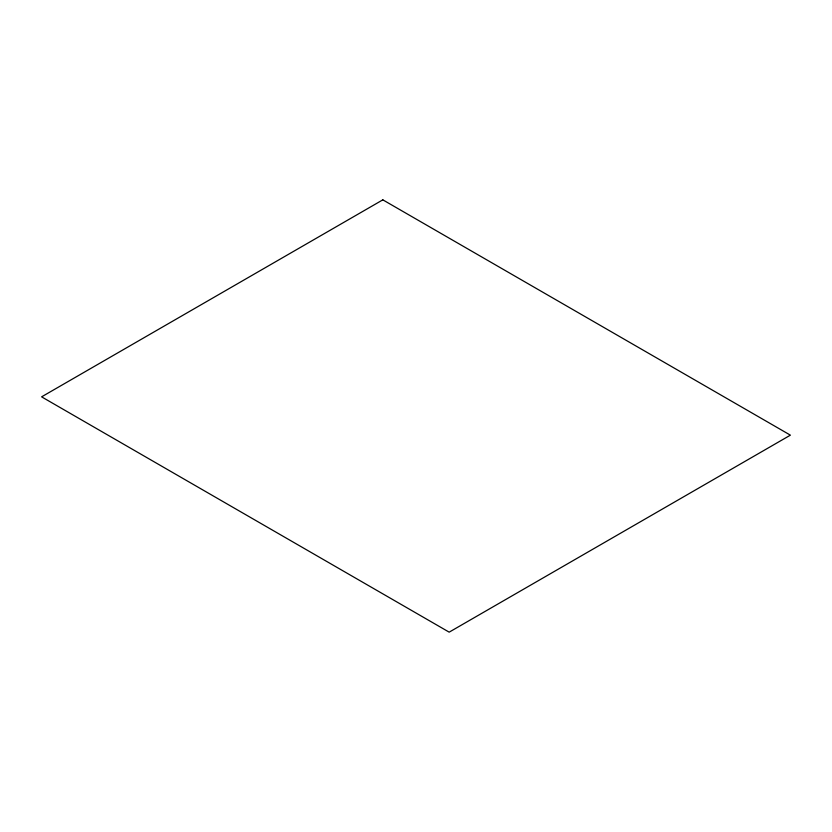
<?xml version="1.0" encoding="UTF-8"?>
<svg xmlns="http://www.w3.org/2000/svg" width="832" height="832" viewBox="0 0 832 832"><rect width="100%" height="100%" fill="white"/><g stroke="black" fill="none" stroke-linecap="round" stroke-linejoin="round"><path stroke-width="1.25" d="M382.824 199.846L41.6 396.843L449.176 632.154L790.4 435.157L382.824 199.846"/></g></svg>
